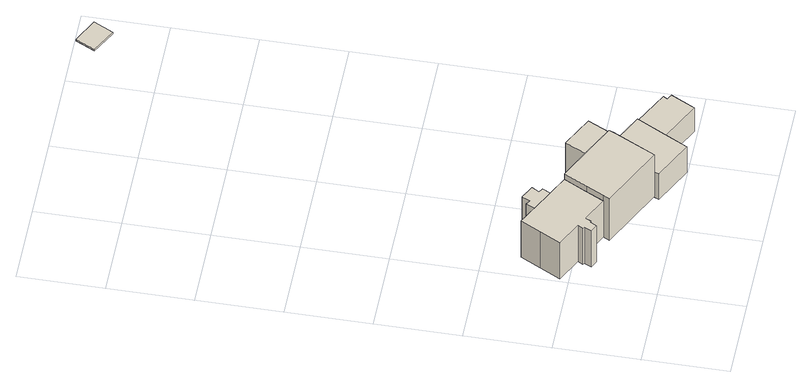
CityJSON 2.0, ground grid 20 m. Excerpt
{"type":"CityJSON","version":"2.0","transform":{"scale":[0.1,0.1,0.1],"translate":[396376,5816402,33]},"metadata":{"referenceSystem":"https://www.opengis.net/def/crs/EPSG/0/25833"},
"CityObjects":{
"building1":{"type":"Building","attributes":{"Gemeindeschluessel":"11000009","function":"31001_1010"},"address":[{"country":"Germany","locality":"Berlin","thoroughfareNumber":"41","thoroughfareName":"Puschkinallee"}],"children":["building1-1","building1-2"]},
"building1-1":{"type":"BuildingPart","attributes":{"BezugspunktDach":"2200","measuredHeight":12.85,"storeysAboveGround":2},"parents":["building1"],"geometry":[{"type":"MultiSurface","lod":"1","boundaries":[[[0,1,2,3,4,5,6,7,8,9,10,11,12,13,14]],[[15,16,17,18,19,20,21,22,23,24,25,26,27,28,29]],[[15,29,14,13]],[[16,15,13,12]],[[17,16,12,11]],[[18,30,31,32,11,10]],[[19,18,10,9]],[[20,19,9,8]],[[21,20,8,7]],[[22,21,7,6]],[[23,22,6,5]],[[24,23,5,4]],[[25,24,4,3]],[[26,25,3,2]],[[27,26,2,1]],[[28,27,1,0]],[[29,28,0,14]],[[17,32,31,30]]]}]},
"building1-2":{"type":"BuildingPart","attributes":{"BezugspunktDach":"2200","measuredHeight":11.32,"storeysAboveGround":2},"parents":["building1"],"geometry":[{"type":"Solid","lod":"1","boundaries":[[[[31,33,34,35,36,37,38,32]],[[39,40,41,42,43,44,30,17]],[[39,17,32,38]],[[40,39,38,37]],[[41,40,37,36]],[[42,41,36,35]],[[43,42,35,34]],[[44,43,34,33]],[[30,44,33,31]],[[31,32,17,30]]]]}]},
"building2":{"type":"Building","attributes":{"Gemeindeschluessel":"11000009","function":"31001_1010"},"address":[{"country":"Germany","locality":"Berlin","thoroughfareNumber":"39, 40","thoroughfareName":"Puschkinallee"}],"children":["building2-1","building2-2"]},
"building2-1":{"type":"BuildingPart","attributes":{"BezugspunktDach":"2200","measuredHeight":15.5,"storeysAboveGround":2},"parents":["building2"],"geometry":[{"type":"Solid","lod":"1","boundaries":[[[[45,46,47,48,49,50,51,52]],[[20,53,18,54,55,56,57,58]],[[20,58,52,51]],[[53,20,51,50]],[[18,53,50,49]],[[54,18,49,48]],[[55,54,48,47]],[[56,55,47,46]],[[57,56,46,45]],[[58,57,45,52]]]]}]},
"building2-2":{"type":"BuildingPart","attributes":{"BezugspunktDach":"2200","measuredHeight":14.27,"storeysAboveGround":2},"parents":["building2"],"geometry":[{"type":"Solid","lod":"1","boundaries":[[[[59,60,61,62,63,64]],[[65,66,67,55,68,54]],[[65,54,64,63]],[[66,65,63,62]],[[67,66,62,61]],[[55,67,61,60]],[[68,55,60,59]],[[54,68,59,64]]]]}]},
"building3":{"type":"Building","attributes":{"Gemeindeschluessel":"11000009","function":"31001_2000"},"address":[{"country":"Germany","locality":"Berlin","thoroughfareNumber":"39 (3)","thoroughfareName":"Puschkinallee"}],"children":["building3-1","building3-2"]},
"building3-1":{"type":"BuildingPart","attributes":{"BezugspunktDach":"2200","measuredHeight":8.96,"storeysAboveGround":1},"parents":["building3"],"geometry":[{"type":"MultiSurface","lod":"1","boundaries":[[[69,70,71,72,73,74,75,76,77,78]],[[79,80,81,82,83,84,85,86,87,88]],[[79,88,78,77]],[[80,79,77,76]],[[81,80,76,75]],[[82,81,75,74]],[[83,82,74,73]],[[84,83,73,72]],[[85,84,72,71]],[[89,90,85,71,70]],[[87,86,70,69]],[[88,87,69,78]],[[86,85,90,89]]]}]},
"building3-2":{"type":"BuildingPart","attributes":{"BezugspunktDach":"2200","measuredHeight":7.55,"storeysAboveGround":1},"parents":["building3"],"geometry":[{"type":"MultiSurface","lod":"1","boundaries":[[[91,92,93,94,95,89]],[[84,96,97,98,99,86]],[[96,84,95,94]],[[97,96,94,93]],[[98,97,93,92]],[[99,98,92,91]],[[86,99,91,89]],[[84,85,90,95]],[[89,90,85,86]]]}]},
"building4":{"type":"Building","attributes":{"Gemeindeschluessel":"11000009","BezugspunktDach":"2200","function":"31001_2000","measuredHeight":0.435,"storeysAboveGround":1},"address":[{"country":"Germany","locality":"Berlin","thoroughfareNumber":"998","thoroughfareName":"Puschkinallee"}],"geometry":[{"type":"Solid","lod":"1","boundaries":[[[[100,101,102,103]],[[104,105,106,107]],[[104,107,103,102]],[[105,104,102,101]],[[106,105,101,100]],[[107,106,100,103]]]]}]}
},
"vertices":[
[65,191,123],[58,178,123],[62,176,123],[54,159,123],[72,150,123],[81,167,123],[84,165,123],[90,178,123],[148,149,123],[172,197,123],[197,245,123],[101,294,123],[56,317,123],[31,269,123],[6,220,123],[31,269,7],[56,317,7],[101,294,7],[197,245,7],[172,197,7],[148,149,7],[90,178,7],[84,165,7],[81,167,7],[72,150,7],[54,159,7],[62,176,7],[58,178,7],[65,191,7],[6,220,7],[153,267,7],[153,267,120],[101,294,120],
[163,288,120],[153,294,120],[163,312,120],[131,328,120],[122,309,120],[111,315,120],[111,315,7],[122,309,7],[131,328,7],[163,312,7],[153,294,7],[163,288,7],
[289,60,141],[340,163,141],[344,172,141],[270,209,141],[197,245,141],[168,189,141],[148,149,141],[140,134,141],[168,189,7],[270,209,7],[344,172,7],[340,163,7],[289,60,7],[140,134,7],
[288,151,135],[344,172,135],[369,223,135],[332,242,135],[295,261,135],[270,209,135],[295,261,7],[332,242,7],[369,223,7],[288,151,7],
[376,3,86],[404,58,86],[438,123,86],[439,126,86],[363,164,86],[358,155,86],[340,163,86],[312,106,86],[289,60,86],[284,49,86],[289,60,4],[312,106,4],[340,163,4],[358,155,4],[363,164,4],[439,126,4],[438,123,4],[404,58,4],[376,3,4],[284,49,4],[404,58,80],[438,123,80],
[500,9,80],[529,66,80],[516,73,80],[522,83,80],[439,126,80],[522,83,4],[516,73,4],[529,66,4],[500,9,4],
[559,1322,10],[583,1369,10],[524,1399,10],[501,1353,10],[524,1399,5],[583,1369,5],[559,1322,5],[501,1353,5]
]}
